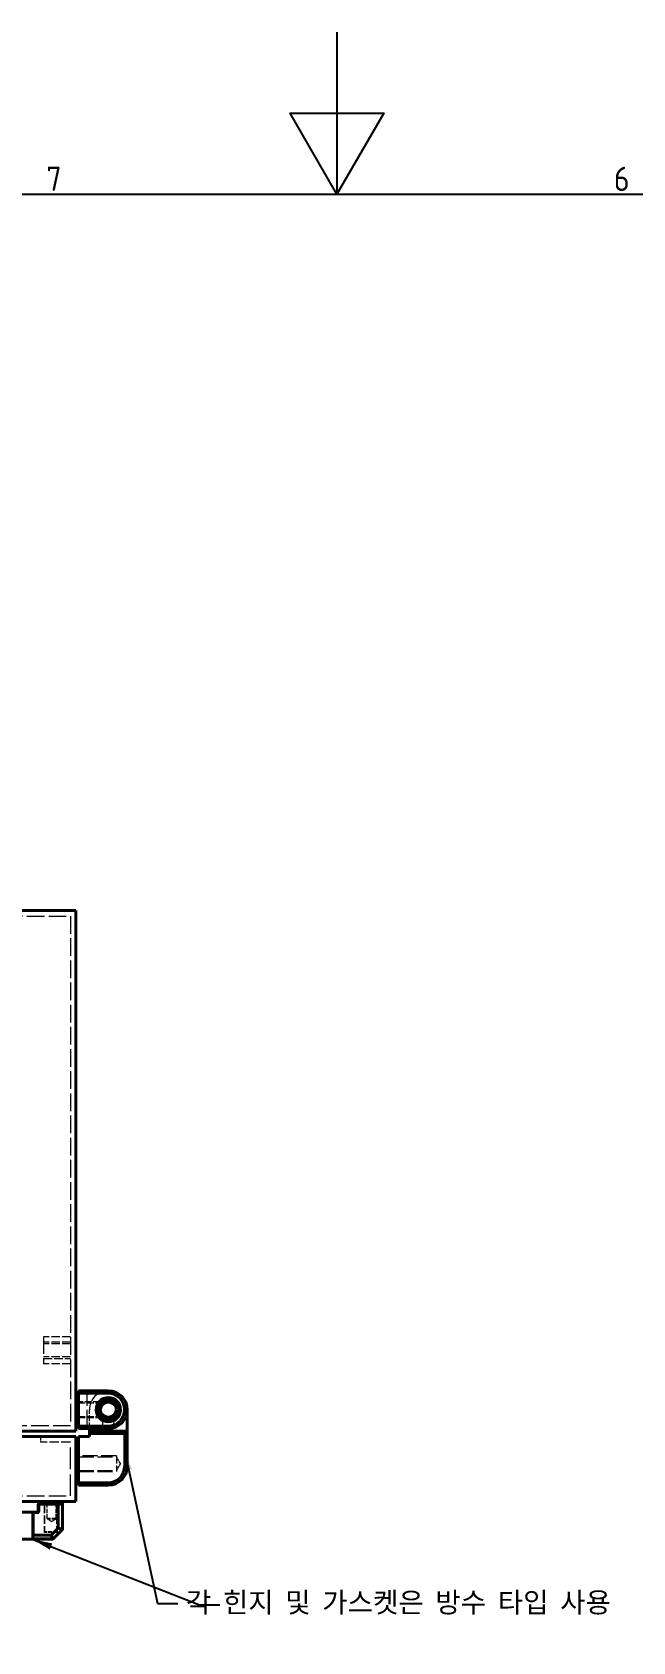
# Model space of a CAD drawing. Header units: millimetres. Extents: x 0 to 2523, y 0 to 1782.
# Drawn here: x 1149 to 1371, y 1185 to 1782 of the extents above; entities that cross this region are included whole.
import ezdxf

# ---------------------------------------------------------------- set-up
doc = ezdxf.new("R2010")
doc.units = ezdxf.units.MM
doc.header["$LTSCALE"] = 3
doc.linetypes.add('DASHED', pattern=[0.2067, 0.1654, -0.0413])
doc.layers.get('0').update_dxf_attribs({"color": 3, "lineweight": 25})
for name, color, linetype, lineweight in [('가려진 것(ISO)', 2, 'DASHED', 18), ('가려진 좁은 것(ISO)', 2, 'DASHED', 18), ('가시적인 것(ISO)', 3, 'Continuous', 40), ('가시적인 좁은 것(ISO)', 3, 'Continuous', 35), ('경계(ISO)', 7, 'Continuous', 25), ('기호(ISO)', 5, 'Continuous', 25)]:
    doc.layers.add(name, color=color, linetype=linetype, lineweight=lineweight)
doc.styles.add('문자 텍스트_M2B', font='isocp.shx')
doc.styles.add('치수 텍스트_PSTEK_POSCO', font='isocp.shx')
doc.dimstyles.new('치수_PSTEK_POSCO$7', dxfattribs={"dimscale": 3, "dimtxt": 2.5, "dimasz": 2.5, "dimexe": 1, "dimexo": 1.5, "dimgap": 1, "dimtad": 1, "dimrnd": 1e-08, "dimdsep": 46, "dimtxsty": '치수 텍스트_PSTEK_POSCO', "dimcen": 0.09, "dimdle": 10, "dimclrd": 7, "dimclre": 7, "dimclrt": 2, "dimadec": 1, "dimazin": 2, "dimtfac": 1, "dimtmove": 0, "dimatfit": 3, "dimfxl": 0, "dimtolj": 1, "dimlwd": -1, "dimlwe": -1, "dimarcsym": 0})

# ---------------------------------------------------------------- blocks, each defined once
blk = doc.blocks.new('경계 Default Border')
at = {"layer": '경계(ISO)', "flags": 128}
for points in [[(420.5, 594), (420.5, 574), (414.73, 584), (426.27, 584), (420.5, 574)], [(20, 20), (20, 574), (821, 574), (821, 20), (20, 20)]]:
    blk.add_lwpolyline(points, dxfattribs=at)
at = {"layer": '경계(ISO)', "color": 2, "char_height": 3, "attachment_point": 7, "style": '문자 텍스트_M2B'}
for s, insert in [('7', (384.6, 574.39)), ('6', (454.69, 574.37))]:
    blk.add_mtext(s, dxfattribs=dict(at, insert=insert))

msp = doc.modelspace()

# ---------------------------------------------------------------- linework, layer by layer
at = {"layer": '가려진 것(ISO)', "ltscale": 13.032789}
for p, q in [((766.7766, 1454.3739), (1162.7766, 1454.3739)), ((1162.7766, 1265.3739), (766.7766, 1265.3739)), ((766.7766, 1239.3739), (1162.7766, 1239.3739))]:
    msp.add_line(p, q, dxfattribs=at)
at = {"layer": '가려진 것(ISO)', "ltscale": 13.251719}
msp.add_line((1162.7766, 1454.3739), (1162.7766, 1265.3739), dxfattribs=at)
at = {"layer": '가려진 것(ISO)', "ltscale": 12.665669}
msp.add_line((1152.7766, 1298.3739), (1152.7766, 1288.3739), dxfattribs=at)
at = {"layer": '가려진 것(ISO)', "ltscale": 6.348889}
for p, q in [((1162.7766, 1298.3739), (1152.7766, 1298.3739)), ((1162.7766, 1296.3739), (1152.7766, 1296.3739)), ((1162.7766, 1295.8324), (1152.7766, 1295.8324)), ((1162.7766, 1290.9154), (1152.7766, 1290.9154)), ((1152.7766, 1290.3739), (1162.7766, 1290.3739)), ((1162.7766, 1288.3739), (1152.7766, 1288.3739))]:
    msp.add_line(p, q, dxfattribs=at)
at = {"layer": '가려진 것(ISO)', "ltscale": 11.288502}
for p, q in [((1168.7766, 1278.3739), (1168.7766, 1264.3739)), ((1179.7766, 1254.3069), (1165.7766, 1254.3069)), ((1165.7766, 1253.8739), (1179.7766, 1253.8739)), ((1165.7766, 1248.8739), (1179.7766, 1248.8739)), ((1165.7766, 1248.4409), (1179.7766, 1248.4409))]:
    msp.add_line(p, q, dxfattribs=at)
at = {"layer": '가려진 것(ISO)', "ltscale": 0.634799}
for p, q in [((1165.7766, 1274.1239), (1164.7766, 1274.1239)), ((1165.7766, 1268.6239), (1164.7766, 1268.6239)), ((1164.7766, 1254.1239), (1165.7766, 1254.1239)), ((1164.7766, 1248.6239), (1165.7766, 1248.6239)), ((1153.6766, 1236.3739), (1153.6766, 1237.3739)), ((1157.8766, 1236.3739), (1157.8766, 1237.3739))]:
    msp.add_line(p, q, dxfattribs=at)
at = {"layer": '가려진 것(ISO)', "ltscale": 5.001317}
for p, q in [((1173.6541, 1274.3069), (1165.7766, 1274.3069)), ((1165.7766, 1273.8739), (1173.6541, 1273.8739)), ((1165.7766, 1268.8739), (1173.6541, 1268.8739)), ((1165.7766, 1268.4409), (1173.6541, 1268.4409))]:
    msp.add_line(p, q, dxfattribs=at)
at = {"layer": '가려진 것(ISO)', "ltscale": 4.444192}
msp.add_line((1169.7766, 1264.3739), (1169.7766, 1271.3739), dxfattribs=at)
at = {"layer": '가려진 것(ISO)', "ltscale": 1.024639}
for p, q in [((1173.6541, 1274.3069), (1173.6541, 1273.8739)), ((1173.6541, 1268.8739), (1173.6541, 1268.4409))]:
    msp.add_line(p, q, dxfattribs=at)
at = {"layer": '가려진 것(ISO)', "ltscale": 2.244838}
msp.add_line((1174.7766, 1264.3739), (1174.7766, 1267.9098), dxfattribs=at)
at = {"layer": '가려진 것(ISO)', "ltscale": 2.059577}
msp.add_line((1178.7766, 1264.6657), (1178.7766, 1267.9098), dxfattribs=at)
at = {"layer": '가려진 것(ISO)', "ltscale": 1.269698}
msp.add_line((1151.7766, 1259.3739), (1151.7766, 1261.3739), dxfattribs=at)
at = {"layer": '가려진 것(ISO)', "ltscale": 6.983788}
msp.add_line((1162.7766, 1259.3739), (1151.7766, 1259.3739), dxfattribs=at)
at = {"layer": '가려진 것(ISO)', "ltscale": 16.126431}
msp.add_line((1162.7766, 1239.3739), (1162.7766, 1259.3739), dxfattribs=at)
at = {"layer": '가려진 것(ISO)', "ltscale": 5.850043}
msp.add_line((1179.7766, 1254.3069), (1179.7766, 1248.4409), dxfattribs=at)
at = {"layer": '가려진 것(ISO)', "ltscale": 1.851636}
for q in [(1179.7766, 1253.8739), (1179.7766, 1248.8739)]:
    msp.add_line((1181.2787, 1251.3739), q, dxfattribs=at)
at = {"layer": '가려진 것(ISO)', "ltscale": 6.412379}
for p, q in [((1152.9766, 1236.1739), (1152.9766, 1226.0739)), ((1157.7766, 1236.1739), (1157.7766, 1226.0739))]:
    msp.add_line(p, q, dxfattribs=at)
at = {"layer": '가려진 것(ISO)', "ltscale": 3.293022}
for p, q in [((1154.1266, 1230.9871), (1154.1266, 1236.1739)), ((1157.4266, 1230.9871), (1157.4266, 1236.1739))]:
    msp.add_line(p, q, dxfattribs=at)
at = {"layer": '가려진 것(ISO)', "ltscale": 1.150204}
for q in [(1154.2236, 1230.8156), (1157.3296, 1230.8156)]:
    msp.add_line((1155.7766, 1229.8825), q, dxfattribs=at)
at = {"layer": '가려진 것(ISO)', "ltscale": 2.793455}
msp.add_line((1157.5766, 1225.8739), (1153.1766, 1225.8739), dxfattribs=at)
at = {"layer": '가려진 것(ISO)', "ltscale": 12.665669}
msp.add_circle((1176.7766, 1271.3739), 2.5, dxfattribs=at)
at = {"layer": '가려진 것(ISO)', "ltscale": 6.980978}
msp.add_arc((1176.7766, 1271.3739), 7, 90, 180, dxfattribs=at)
at = {"layer": '가려진 것(ISO)', "ltscale": 0.199359}
for centre, start, end in [((1152.7766, 1236.1739), 0, 90), ((1153.9266, 1236.1739), 0, 90), ((1157.6266, 1236.1739), 90, 180), ((1157.9766, 1236.1739), 90, 180), ((1153.1766, 1226.0739), 180, 270), ((1157.5766, 1226.0739), 270, 0)]:
    msp.add_arc(centre, 0.2, start, end, dxfattribs=at)
at = {"layer": '가려진 것(ISO)', "ltscale": 0.130657}
for centre, start, end in [((1154.3266, 1230.9871), 180, 239), ((1157.2266, 1230.9871), 301, 0)]:
    msp.add_arc(centre, 0.2, start, end, dxfattribs=at)
at = {"layer": '가려진 좁은 것(ISO)', "ltscale": 0.199359}
for p, q in [((1153.1766, 1236.3739), (1153.1766, 1236.1739)), ((1157.5766, 1236.1739), (1157.5766, 1236.3739)), ((1153.1766, 1226.0739), (1152.9766, 1226.0739)), ((1153.1766, 1225.8739), (1153.1766, 1226.0739)), ((1157.7766, 1226.0739), (1157.5766, 1226.0739)), ((1157.5766, 1226.0739), (1157.5766, 1225.8739))]:
    msp.add_line(p, q, dxfattribs=at)
at = {"layer": '가려진 좁은 것(ISO)', "ltscale": 6.412379}
for p, q in [((1153.1766, 1236.1739), (1153.1766, 1226.0739)), ((1157.5766, 1236.1739), (1157.5766, 1226.0739))]:
    msp.add_line(p, q, dxfattribs=at)
at = {"layer": '가려진 좁은 것(ISO)', "ltscale": 3.290979}
msp.add_line((1157.4266, 1230.9871), (1154.1266, 1230.9871), dxfattribs=at)
at = {"layer": '가려진 좁은 것(ISO)', "ltscale": 3.097519}
msp.add_line((1157.3296, 1230.8156), (1154.2236, 1230.8156), dxfattribs=at)
at = {"layer": '가려진 좁은 것(ISO)', "ltscale": 2.793455}
msp.add_line((1157.5766, 1226.0739), (1153.1766, 1226.0739), dxfattribs=at)
at = {"layer": '가려진 좁은 것(ISO)', "ltscale": 5.983729}
msp.add_open_spline([(1176.7766, 1277.3739), (1177.1208, 1277.3739), (1177.4622, 1277.3445), (1177.8007, 1277.2859), (1177.8232, 1277.282), (1177.8445, 1277.2782), (1177.8683, 1277.2737), (1178.2029, 1277.2119), (1178.5297, 1277.1222), (1178.8488, 1277.0047), (1178.8944, 1276.9879), (1178.938, 1276.9713), (1178.9851, 1276.9526), (1179.2677, 1276.8408), (1179.5398, 1276.7085), (1179.8016, 1276.5556), (1179.8888, 1276.5046), (1179.9732, 1276.4525), (1180.0598, 1276.3959), (1180.4062, 1276.1694), (1180.7266, 1275.9092), (1181.0192, 1275.6166), (1181.2753, 1275.3605), (1181.5062, 1275.0837), (1181.7119, 1274.786), (1181.7413, 1274.7435), (1181.7708, 1274.6996), (1181.7985, 1274.6572), (1181.9926, 1274.3605), (1182.1589, 1274.0491), (1182.2976, 1273.7231), (1182.3174, 1273.6765), (1182.3374, 1273.6277), (1182.3553, 1273.5825), (1182.4895, 1273.2436), (1182.592, 1272.8952), (1182.6627, 1272.5374), (1182.6674, 1272.5135), (1182.6722, 1272.4882), (1182.6764, 1272.4657), (1182.7431, 1272.1052), (1182.7766, 1271.7405), (1182.7766, 1271.3739)], degree=3, knots=[0, 0, 0, 0, 0.05859375, 0.05859375, 0.05859375, 0.0625, 0.0625, 0.0625, 0.1171875, 0.1171875, 0.1171875, 0.125, 0.125, 0.125, 0.171875, 0.171875, 0.171875, 0.1875, 0.1875, 0.1875, 0.25, 0.25, 0.25, 0.3046875, 0.3046875, 0.3046875, 0.3125, 0.3125, 0.3125, 0.3671875, 0.3671875, 0.3671875, 0.375, 0.375, 0.375, 0.43359375, 0.43359375, 0.43359375, 0.4375, 0.4375, 0.4375, 0.5, 0.5, 0.5, 0.5], dxfattribs=at)
at = {"layer": '가려진 좁은 것(ISO)', "ltscale": 5.983732}
msp.add_open_spline([(1182.7766, 1271.3739), (1182.7766, 1271.0302), (1182.7473, 1270.6888), (1182.6885, 1270.3499), (1182.6846, 1270.3273), (1182.6808, 1270.306), (1182.6764, 1270.2821), (1182.6145, 1269.9476), (1182.5248, 1269.6208), (1182.4074, 1269.3016), (1182.3906, 1269.256), (1182.3739, 1269.2124), (1182.3553, 1269.1653), (1182.2435, 1268.8828), (1182.1111, 1268.6107), (1181.9583, 1268.3489), (1181.9073, 1268.2617), (1181.8552, 1268.1773), (1181.7985, 1268.0906), (1181.5721, 1267.7442), (1181.3119, 1267.4239), (1181.0192, 1267.1313), (1180.7632, 1266.8752), (1180.4863, 1266.6443), (1180.1887, 1266.4386), (1180.1461, 1266.4092), (1180.1022, 1266.3797), (1180.0598, 1266.3519), (1179.7631, 1266.1579), (1179.4518, 1265.9916), (1179.1258, 1265.8529), (1179.0792, 1265.8331), (1179.0303, 1265.8131), (1178.9851, 1265.7952), (1178.6462, 1265.661), (1178.2979, 1265.5585), (1177.94, 1265.4878), (1177.9162, 1265.4831), (1177.8909, 1265.4782), (1177.8683, 1265.4741), (1177.508, 1265.4074), (1177.1441, 1265.3739), (1176.7766, 1265.3739)], degree=3, knots=[0.5, 0.5, 0.5, 0.5, 0.55859375, 0.55859375, 0.55859375, 0.5625, 0.5625, 0.5625, 0.6171875, 0.6171875, 0.6171875, 0.625, 0.625, 0.625, 0.671875, 0.671875, 0.671875, 0.6875, 0.6875, 0.6875, 0.75, 0.75, 0.75, 0.8046875, 0.8046875, 0.8046875, 0.8125, 0.8125, 0.8125, 0.8671875, 0.8671875, 0.8671875, 0.875, 0.875, 0.875, 0.93359375, 0.93359375, 0.93359375, 0.9375, 0.9375, 0.9375, 1, 1, 1, 1], dxfattribs=at)
at = {"layer": '가시적인 것(ISO)'}
for p, q in [((764.7766, 1456.3739), (1164.7766, 1456.3739)), ((1164.7766, 1456.3739), (1164.7766, 1263.3739)), ((1165.7766, 1277.3739), (1164.7766, 1277.3739)), ((1165.7766, 1278.3739), (1176.7766, 1278.3739)), ((1165.7766, 1277.3739), (1165.7766, 1278.3739)), ((1165.7766, 1277.3739), (1165.7766, 1265.3739)), ((1183.7766, 1271.3739), (1183.7766, 1263.3739)), ((1165.7766, 1265.3739), (1164.7766, 1265.3739)), ((1165.7766, 1264.3739), (1165.7766, 1265.3739)), ((1164.7766, 1263.3739), (764.7766, 1263.3739)), ((1164.7766, 1261.3739), (764.7766, 1261.3739)), ((1164.7766, 1237.3739), (1164.7766, 1261.3739)), ((1176.7766, 1264.3739), (1165.7766, 1264.3739)), ((1169.7766, 1261.3739), (1165.7766, 1261.3739)), ((1165.7766, 1261.3739), (1165.7766, 1244.3739)), ((1169.7766, 1263.3739), (1169.7766, 1264.3739)), ((1169.7766, 1262.3739), (1169.7766, 1263.3739)), ((1183.7766, 1263.3739), (1169.7766, 1263.3739)), ((1169.7766, 1262.3739), (1169.7766, 1261.3739)), ((1182.7766, 1262.3739), (1183.7766, 1263.3739)), ((1183.7766, 1263.3739), (1183.7766, 1250.3739)), ((1164.7766, 1257.3739), (1165.7766, 1257.3739)), ((1164.7766, 1245.3739), (1165.7766, 1245.3739)), ((1165.7766, 1243.3739), (1165.7766, 1244.3739)), ((1176.7766, 1243.3739), (1165.7766, 1243.3739)), ((764.7766, 1237.3739), (1164.7766, 1237.3739)), ((1150.7766, 1236.1739), (1150.7766, 1233.5739)), ((1151.7766, 1236.3739), (1150.9766, 1236.3739)), ((1151.7766, 1236.3739), (1151.7766, 1237.3739)), ((1159.7766, 1236.3739), (1151.7766, 1236.3739)), ((1159.7766, 1236.3739), (1159.7766, 1237.3739)), ((1159.7766, 1236.1739), (1159.7766, 1226.9568)), ((1148.5766, 1233.3739), (1142.7766, 1233.3739)), ((1148.9766, 1233.3739), (1148.5766, 1233.3739)), ((1148.7766, 1233.1739), (1148.7766, 1224.9568)), ((1150.5766, 1233.3739), (1148.9766, 1233.3739)), ((1142.7766, 1223.3739), (1148.5766, 1223.3739)), ((1148.5766, 1223.3739), (1148.9766, 1223.3739)), ((1148.7766, 1223.5739), (1148.7766, 1224.9568)), ((1156.1937, 1223.3739), (1148.9766, 1223.3739)), ((1159.718, 1226.8153), (1156.3351, 1223.4325))]:
    msp.add_line(p, q, dxfattribs=at)
for radius in [4.5, 4, 3]:
    msp.add_circle((1176.7766, 1271.3739), radius, dxfattribs=at)
for centre, radius, start, end in [((1176.7766, 1271.3739), 7, 270, 90), ((1176.7766, 1250.3739), 7, 270, 0), ((1150.9766, 1236.1739), 0.2, 90, 180), ((1159.5766, 1236.1739), 0.2, 0, 90), ((1148.9766, 1233.1739), 0.2, 90, 180), ((1150.5766, 1233.5739), 0.2, 270, 0), ((1148.9766, 1223.5739), 0.2, 180, 270), ((1156.1937, 1223.5739), 0.2, 270, 315), ((1159.5766, 1226.9568), 0.2, 315, 0)]:
    msp.add_arc(centre, radius, start, end, dxfattribs=at)
at = {"layer": '가시적인 좁은 것(ISO)'}
for p, q in [((1176.7766, 1277.3739), (1165.7766, 1277.3739)), ((1176.7766, 1278.3739), (1176.7766, 1277.3739)), ((1165.7766, 1265.3739), (1176.7766, 1265.3739)), ((1176.7766, 1265.3739), (1176.7766, 1264.3739)), ((1182.7766, 1262.3739), (1169.7766, 1262.3739)), ((1182.7766, 1262.3739), (1182.7766, 1250.3739)), ((1183.7766, 1250.3739), (1182.7766, 1250.3739)), ((1165.7766, 1244.3739), (1176.7766, 1244.3739)), ((1176.7766, 1243.3739), (1176.7766, 1244.3739)), ((1150.7766, 1236.1739), (1150.9766, 1236.1739)), ((1150.9766, 1236.3739), (1150.9766, 1236.1739)), ((1150.9766, 1236.1739), (1150.9766, 1233.5739)), ((1158.1937, 1236.1739), (1150.9766, 1236.1739)), ((1158.1937, 1236.3739), (1158.1937, 1236.1739)), ((1158.1937, 1227.5295), (1158.1937, 1236.1739)), ((1158.1937, 1236.1739), (1158.3351, 1236.1739)), ((1158.3351, 1227.5295), (1158.3351, 1236.1739)), ((1159.718, 1236.1739), (1158.3351, 1236.1739)), ((1159.718, 1236.1739), (1159.718, 1226.9568)), ((1159.718, 1236.1739), (1159.7766, 1236.1739)), ((1148.5766, 1233.1739), (1148.7766, 1233.1739)), ((1148.9766, 1233.1739), (1148.7766, 1233.1739)), ((1148.9766, 1233.3739), (1148.9766, 1233.1739)), ((1148.9766, 1233.1739), (1148.9766, 1224.9568)), ((1150.5766, 1233.1739), (1148.9766, 1233.1739)), ((1150.5766, 1233.1739), (1150.5766, 1233.3739)), ((1150.7766, 1233.5739), (1150.9766, 1233.5739)), ((1148.7766, 1223.5739), (1148.5766, 1223.5739)), ((1148.7766, 1224.9568), (1148.9766, 1224.9568)), ((1148.9766, 1224.9568), (1155.6209, 1224.9568)), ((1148.9766, 1224.9568), (1148.9766, 1224.8153)), ((1148.9766, 1223.4325), (1148.9766, 1224.8153)), ((1148.9766, 1224.8153), (1155.6209, 1224.8153)), ((1148.9766, 1223.4325), (1148.9766, 1223.3739)), ((1156.1937, 1223.4325), (1148.9766, 1223.4325)), ((1155.6209, 1224.9568), (1158.1937, 1227.5295)), ((1155.6209, 1224.8153), (1155.6209, 1224.9568)), ((1155.6209, 1224.9568), (1155.7209, 1224.8568)), ((1156.1937, 1223.4325), (1155.6209, 1224.8153)), ((1155.7209, 1224.8568), (1158.2937, 1227.4295)), ((1156.2937, 1223.4739), (1155.7209, 1224.8568)), ((1156.1937, 1223.4325), (1156.1937, 1223.3739)), ((1159.6766, 1226.8568), (1156.2937, 1223.4739)), ((1156.3351, 1223.4325), (1156.2937, 1223.4739)), ((1158.1937, 1227.5295), (1158.3351, 1227.5295)), ((1158.2937, 1227.4295), (1158.1937, 1227.5295)), ((1159.6766, 1226.8568), (1158.2937, 1227.4295)), ((1159.718, 1226.9568), (1158.3351, 1227.5295)), ((1159.6766, 1226.8568), (1159.718, 1226.8153)), ((1159.7766, 1226.9568), (1159.718, 1226.9568))]:
    msp.add_line(p, q, dxfattribs=at)
for centre, radius in [((1176.7766, 1250.3739), 6), ((1150.5766, 1233.5739), 0.4)]:
    msp.add_arc(centre, radius, 270, 0, dxfattribs=at)
for centre, major_axis, ratio, start_param, end_param in [((1158.1937, 1236.1739), (0, 0.2), 0.70710678, 4.71238898, 6.28318531), ((1159.5766, 1236.1739), (0, 0.2), 0.70710678, 4.71238898, 6.28318531), ((1148.9766, 1224.9568), (-0.2, 0), 0.70710678, 0, 1.57079633), ((1148.9766, 1223.5739), (-0.2, 0), 0.70710678, 0, 1.57079633), ((1155.6209, 1224.9568), (0.1848, 0.0765), 0.67859834, 4.43837478, 4.98640318), ((1156.1937, 1223.5739), (0.1848, 0.0765), 0.67859834, 4.43837478, 4.98640318), ((1158.1937, 1227.5295), (0.0765, 0.1848), 0.67859834, 4.43837478, 4.98640318), ((1159.5766, 1226.9568), (0.0765, 0.1848), 0.67859834, 4.43837478, 4.98640318)]:
    msp.add_ellipse(centre, major_axis=major_axis, ratio=ratio, start_param=start_param, end_param=end_param, dxfattribs=at)
msp.add_open_spline([(1176.7766, 1265.3739), (1177.1208, 1265.3739), (1177.4622, 1265.4033), (1177.8007, 1265.462), (1177.8232, 1265.4659), (1177.8445, 1265.4697), (1177.8683, 1265.4741), (1178.2029, 1265.536), (1178.5297, 1265.6256), (1178.8488, 1265.7431), (1178.8944, 1265.7599), (1178.938, 1265.7765), (1178.9851, 1265.7952), (1179.2677, 1265.907), (1179.5398, 1266.0394), (1179.8016, 1266.1922), (1179.8888, 1266.2432), (1179.9732, 1266.2953), (1180.0598, 1266.3519), (1180.4062, 1266.5784), (1180.7266, 1266.8386), (1181.0192, 1267.1313), (1181.2753, 1267.3873), (1181.5062, 1267.6642), (1181.7119, 1267.9618), (1181.7413, 1268.0043), (1181.7708, 1268.0483), (1181.7985, 1268.0906), (1181.9926, 1268.3874), (1182.1589, 1268.6987), (1182.2976, 1269.0247), (1182.3174, 1269.0713), (1182.3374, 1269.1202), (1182.3553, 1269.1653), (1182.4895, 1269.5043), (1182.592, 1269.8526), (1182.6627, 1270.2104), (1182.6674, 1270.2343), (1182.6722, 1270.2596), (1182.6764, 1270.2821), (1182.7431, 1270.6426), (1182.7766, 1271.0073), (1182.7766, 1271.3739), (1182.7766, 1271.7176), (1182.7473, 1272.059), (1182.6885, 1272.3979), (1182.6846, 1272.4205), (1182.6808, 1272.4418), (1182.6764, 1272.4657), (1182.6145, 1272.8002), (1182.5248, 1273.1271), (1182.4074, 1273.4462), (1182.3906, 1273.4918), (1182.3739, 1273.5354), (1182.3553, 1273.5825), (1182.2435, 1273.865), (1182.1111, 1274.1372), (1181.9583, 1274.3989), (1181.9073, 1274.4861), (1181.8552, 1274.5706), (1181.7985, 1274.6572), (1181.5721, 1275.0036), (1181.3119, 1275.3239), (1181.0192, 1275.6166), (1180.7632, 1275.8726), (1180.4863, 1276.1035), (1180.1887, 1276.3093), (1180.1461, 1276.3386), (1180.1022, 1276.3682), (1180.0598, 1276.3959), (1179.7631, 1276.5899), (1179.4518, 1276.7562), (1179.1258, 1276.8949), (1179.0792, 1276.9147), (1179.0303, 1276.9347), (1178.9851, 1276.9526), (1178.6462, 1277.0868), (1178.2979, 1277.1893), (1177.94, 1277.26), (1177.9162, 1277.2647), (1177.8909, 1277.2696), (1177.8683, 1277.2737), (1177.508, 1277.3405), (1177.1441, 1277.3739), (1176.7766, 1277.3739)], degree=3, knots=[0, 0, 0, 0, 0.05859375, 0.05859375, 0.05859375, 0.0625, 0.0625, 0.0625, 0.1171875, 0.1171875, 0.1171875, 0.125, 0.125, 0.125, 0.171875, 0.171875, 0.171875, 0.1875, 0.1875, 0.1875, 0.25, 0.25, 0.25, 0.3046875, 0.3046875, 0.3046875, 0.3125, 0.3125, 0.3125, 0.3671875, 0.3671875, 0.3671875, 0.375, 0.375, 0.375, 0.43359375, 0.43359375, 0.43359375, 0.4375, 0.4375, 0.4375, 0.5, 0.5, 0.5, 0.55859375, 0.55859375, 0.55859375, 0.5625, 0.5625, 0.5625, 0.6171875, 0.6171875, 0.6171875, 0.625, 0.625, 0.625, 0.671875, 0.671875, 0.671875, 0.6875, 0.6875, 0.6875, 0.75, 0.75, 0.75, 0.8046875, 0.8046875, 0.8046875, 0.8125, 0.8125, 0.8125, 0.8671875, 0.8671875, 0.8671875, 0.875, 0.875, 0.875, 0.93359375, 0.93359375, 0.93359375, 0.9375, 0.9375, 0.9375, 1, 1, 1, 1], dxfattribs=at)

# ---------------------------------------------------------------- block references
at = {"xscale": 3, "yscale": 3, "zscale": 3}
msp.add_blockref('경계 Default Border', (0, 0), dxfattribs=at)

# ---------------------------------------------------------------- texts
at = {"layer": '기호(ISO)', "color": 2, "insert": (1205.5059, 1199.5373), "char_height": 7.5, "width": 185.40822, "attachment_point": 4, "style": '치수 텍스트_PSTEK_POSCO'}
msp.add_mtext('{\\fISOCP|b0|i0;\\H7.5000;각 힌지 및 가스켓은 방수 타입 사용 }', dxfattribs=at)
at = {"layer": '기호(ISO)', "color": 2, "insert": (1221.0526, 1199.0536), "char_height": 7.5, "attachment_point": 4, "style": '치수 텍스트_PSTEK_POSCO'}
msp.add_mtext('{\\fISOCP|b0|i0;\\H7.5000; }', dxfattribs=at)

# ---------------------------------------------------------------- leaders
at = {"layer": '기호(ISO)', "color": 7, "annotation_type": 0, "has_hookline": 1, "hookline_direction": 0}
for points, text_width in [([(1182.7766, 1256.3739), (1195.0059, 1199.5373), (1202.5059, 1199.5373)], 161.1893), ([(1148.5766, 1223.3739), (1210.5526, 1199.0536), (1218.0526, 1199.0536)], 3.3346)]:
    msp.add_leader(points, dimstyle='치수_PSTEK_POSCO$7', override={"dimtad": 0}, dxfattribs=dict(at, text_width=text_width))

doc.saveas('drawing.dxf')
